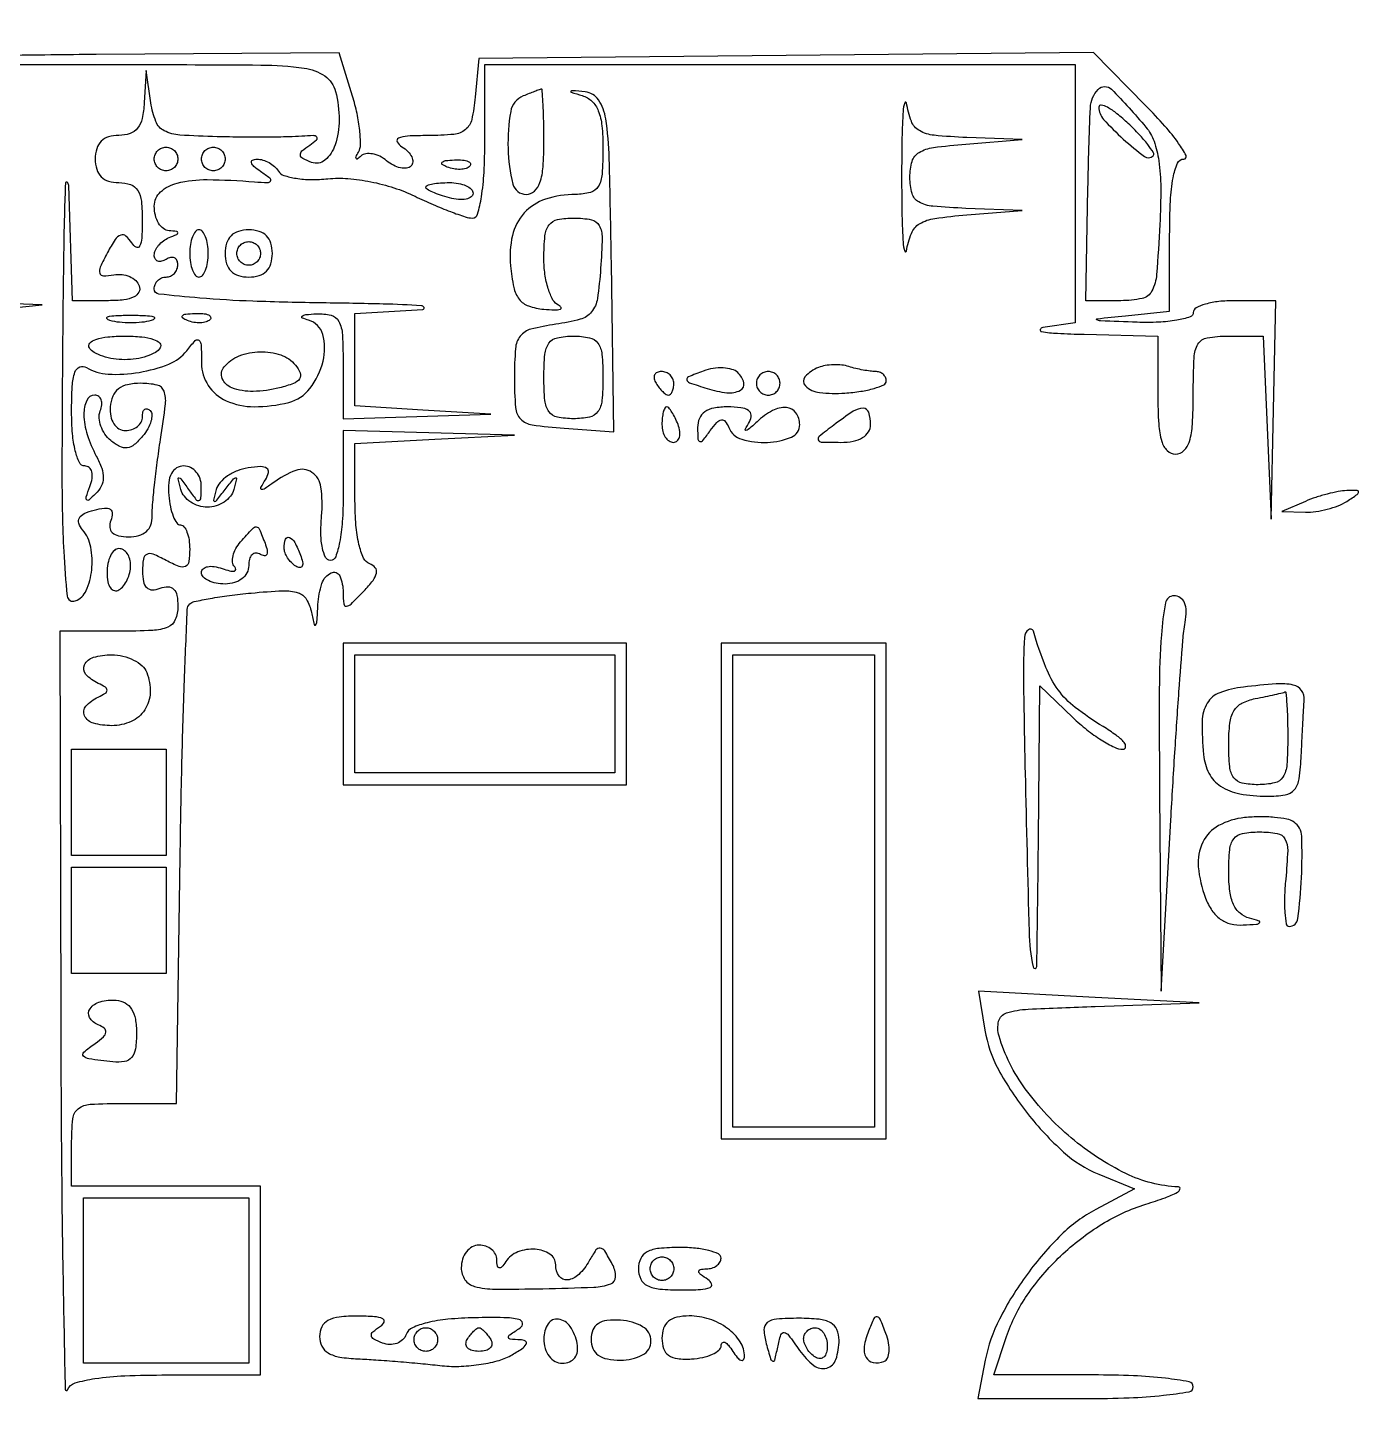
# Model space of a CAD drawing. Extents: x 23 to 255, y 40 to 184.
# Drawn here: x 184.11 to 193.71, y 101.29 to 111.18 of the extents above; entities that cross this region are included whole.
import ezdxf

# ---------------------------------------------------------------- set-up
doc = ezdxf.new("R2010")
doc.units = 0
doc.header["$MEASUREMENT"] = 0

msp = doc.modelspace()

# ---------------------------------------------------------------- linework, layer by layer
for points in [[(207.919475, 175.632891, 0.000007), (191.762556, 175.634099, 0.00002), (173.0434, 175.634494, 0.000013), (151.49745, 175.633531), (95.9364, 175.6296)], [(183.4128, 110.9106), (184.841829, 110.9106, -0.001817), (185.783683, 110.907178, -0.03065), (186.093922, 110.885878, -0.118771), (186.241894, 110.829121, -0.182536), (186.319272, 110.717699, -0.059603), (186.345194, 110.514432, -0.083848), (186.316214, 110.334316, -0.133257), (186.24347, 110.22609, -0.276883), (186.14687, 110.209127, -0.030495), (186.084237, 110.237654, -0.250064), (186.067292, 110.262832, -0.244535), (186.078595, 110.291348, -0.029341), (186.134057, 110.333959, 0.027303), (186.183292, 110.371468, 0.421114), (186.184599, 110.39066, 0.220234), (186.159835, 110.401368, 0.01359), (186.0777, 110.397044, -0.014903), (185.984977, 110.392406, -0.003486), (185.829384, 110.390351, -0.003591), (185.65027, 110.390522, -0.003519), (185.469969, 110.393258, -0.01129), (185.203479, 110.405202, -0.101731), (185.091514, 110.436206, -0.183695), (185.031764, 110.502363, -0.055274), (184.996195, 110.63565), (184.960952, 110.8683), (184.948276, 110.63565, -0.039332), (184.933422, 110.524674, -0.113443), (184.900739, 110.454816, -0.145656), (184.846551, 110.416294, -0.082366), (184.7664, 110.403, 0.072254), (184.692531, 110.392269, 0.124864), (184.6395, 110.3607, 0.124864), (184.607931, 110.307669, 0.072254), (184.5972, 110.2338, 0.072254), (184.607931, 110.159931, 0.124864), (184.6395, 110.1069, 0.124864), (184.692531, 110.075331, 0.072254), (184.7664, 110.0646, -0.083983), (184.850236, 110.050418, -0.173567), (184.901273, 110.009243, -0.11281), (184.927665, 109.930544, -0.025906), (184.934305, 109.78965, -0.013608), (184.930367, 109.666346, -0.097111), (184.915508, 109.608817, -0.434179), (184.891132, 109.601138, -0.123673), (184.858798, 109.631879, 0.069556), (184.81676, 109.681441, 0.283272), (184.779524, 109.688078, 0.155545), (184.73992, 109.655768, 0.021621), (184.685237, 109.563422, 0.014045), (184.632853, 109.458566, 0.180317), (184.629475, 109.415577, 0.339764), (184.655237, 109.396502, 0.040239), (184.730817, 109.403942, -0.071693), (184.788979, 109.406003, -0.07633), (184.844035, 109.391352, -0.084365), (184.887619, 109.362749, -0.121927), (184.912723, 109.32435, -0.203707), (184.909775, 109.279432, -0.165666), (184.87502, 109.245392, -0.084235), (184.802778, 109.224731, -0.02763), (184.691914, 109.2186), (184.434127, 109.2186), (184.40758, 110.04345, 0.220777), (184.395678, 110.067069, 0.613142), (184.383689, 110.061562, 0.006215), (184.371971, 109.6389, 0.001544), (184.363529, 108.946809, 0.002147), (184.35874, 107.952272, 0.012122), (184.371325, 107.421789, 0.015026), (184.396345, 107.101732, 0.492072), (184.453776, 107.066665, 0.199384), (184.532681, 107.141663, 0.078484), (184.572056, 107.289361, 0.073781), (184.564949, 107.452975, 0.126167), (184.506859, 107.575818, -0.087643), (184.479913, 107.623112, -0.220157), (184.483409, 107.661705, -0.157041), (184.518089, 107.693087, -0.042072), (184.589087, 107.718191, -0.033738), (184.66358, 107.732389, -0.170743), (184.704264, 107.723404, -0.272078), (184.719369, 107.694667, -0.07993), (184.708719, 107.643925, 0.11049), (184.701346, 107.593895, 0.191027), (184.719425, 107.55659, 0.137111), (184.764472, 107.533736, 0.049284), (184.836691, 107.5266, 0.067082), (184.90942, 107.536402, 0.11309), (184.963387, 107.565406, 0.1256), (184.995753, 107.612459, 0.09458), (185.006048, 107.67465, -0.027007), (185.008461, 107.756577, -0.005886), (185.021896, 107.897254, -0.006116), (185.041372, 108.059844, -0.005828), (185.065105, 108.22455, 0.008331), (185.100447, 108.478832, 0.11596), (185.0904, 108.570258, 0.259299), (185.041314, 108.613574, 0.053955), (184.922802, 108.6264, 0.051479), (184.828425, 108.616657, 0.11421), (184.763167, 108.586478, 0.1309), (184.723214, 108.533909, 0.078755), (184.705061, 108.4572, 0.066491), (184.708888, 108.390835, 0.095658), (184.73072, 108.336353, 0.115555), (184.76742, 108.300849, 0.135509), (184.813958, 108.288, 0.07968), (184.860423, 108.295452, 0.091152), (184.899868, 108.316993, 0.100762), (184.926239, 108.349057, 0.12247), (184.9356, 108.3867, -0.055671), (184.939409, 108.420808, -0.167549), (184.951567, 108.44044, -0.255643), (184.969306, 108.443737, -0.117684), (184.989956, 108.431044, -0.194549), (185.002832, 108.400683, -0.074987), (184.996654, 108.354472, -0.059509), (184.973723, 108.300454, -0.043123), (184.936431, 108.246701, -0.044758), (184.877096, 108.186983, -0.14209), (184.826127, 108.164413, -0.153225), (184.773414, 108.173435, -0.054838), (184.709025, 108.215911, -0.068676), (184.666584, 108.262305, -0.065159), (184.637387, 108.319264, -0.069797), (184.625285, 108.377716, -0.108221), (184.632995, 108.428454, 0.063514), (184.643588, 108.471826, 0.110379), (184.639642, 108.508505, 0.151508), (184.622141, 108.53262, 0.161968), (184.594545, 108.5418, 0.296325), (184.535971, 108.503745, 0.111063), (184.515873, 108.403176, 0.070475), (184.539815, 108.259111, 0.046532), (184.605037, 108.104156, -0.037251), (184.643462, 108.017398, -0.090513), (184.654706, 107.948564, -0.113042), (184.640101, 107.889831, -0.080314), (184.600025, 107.834767, -0.016105), (184.551871, 107.789982, -0.426702), (184.536078, 107.791402, -0.25469), (184.532422, 107.811992, -0.01018), (184.558939, 107.88615, 0.049899), (184.574843, 107.944976, 0.103129), (184.572891, 107.992344, 0.158566), (184.553926, 108.022509, 0.17553), (184.521651, 108.0342, -0.291212), (184.483858, 108.058251, -0.049814), (184.454285, 108.142454, -0.038924), (184.434379, 108.265495, -0.02065), (184.428, 108.419893, -0.012644), (184.432707, 108.605992, -0.067128), (184.451364, 108.705892, -0.212895), (184.485706, 108.743638, -0.246475), (184.533699, 108.74026, 0.127343), (184.690147, 108.691822, 0.053036), (184.912442, 108.704962, 0.053088), (185.125646, 108.764219, 0.13498), (185.25285, 108.860021, -0.020342), (185.313868, 108.932814, -0.402825), (185.340385, 108.934583, -0.211976), (185.356243, 108.902068, -0.008998), (185.3586, 108.771081, 0.147518), (185.406782, 108.611327, 0.141309), (185.535926, 108.501622, 0.106786), (185.736513, 108.45873, 0.061026), (185.983376, 108.4895, 0.169145), (186.136019, 108.58973, 0.104654), (186.229561, 108.785318, 0.12542), (186.227263, 108.977207, 0.267724), (186.126015, 109.078598, -0.03751), (186.081622, 109.094197, -0.56521), (186.079909, 109.107401, -0.143815), (186.107041, 109.118403, -0.012016), (186.18345, 109.124186, -0.074749), (186.28732, 109.114005, -0.215676), (186.34262, 109.070033, -0.1064), (186.368249, 108.974526, -0.012543), (186.3738, 108.7533), (186.3738, 108.3726), (186.90255, 108.388597), (187.4313, 108.404593), (186.94485, 108.435118), (186.4584, 108.465644), (186.4584, 108.7956), (186.4584, 109.125556), (186.94485, 109.156082, 0.518474), (186.952905, 109.169176, 0.282432), (186.934275, 109.182339, 0.010126), (186.660938, 109.194471, 0.002709), (186.22575, 109.202603, -0.005451), (185.726918, 109.214663, -0.012045), (185.346737, 109.237182, -0.006765), (185.05385, 109.265617, -0.382261), (185.0202, 109.3032, -0.099038), (185.026659, 109.335487, -0.097945), (185.045051, 109.362949, -0.097945), (185.072513, 109.381341, -0.099038), (185.1048, 109.3878, 0.105053), (185.13708, 109.394658, 0.099167), (185.164549, 109.414118, 0.09642), (185.18296, 109.443193, 0.093332), (185.1894, 109.477393, 0.108972), (185.182777, 109.507421, 0.182303), (185.164549, 109.525309, 0.161196), (185.137126, 109.527941, 0.082592), (185.1048, 109.5147, -0.074422), (185.072441, 109.500827, -0.151112), (185.045051, 109.50202, -0.187673), (185.026939, 109.517731, -0.121914), (185.0202, 109.544957, -0.111184), (185.028021, 109.579694, -0.064692), (185.051264, 109.615788, -0.05974), (185.085514, 109.647703, -0.061896), (185.12595, 109.670171, 0.009076), (185.18177, 109.693882, 0.295955), (185.1894, 109.705644, 0.382689), (185.181227, 109.714758, 0.011437), (185.12595, 109.719521, -0.152397), (185.085587, 109.73497, -0.090607), (185.051264, 109.773941, -0.075361), (185.028077, 109.830203, -0.060192), (185.0202, 109.8954, -0.211045), (185.065437, 109.9978, -0.12563), (185.185166, 110.061489, -0.062575), (185.399399, 110.086004, -0.017184), (185.7393, 110.070556, 0.009597), (185.832674, 110.064892, 0.279543), (185.852767, 110.075967, 0.376149), (185.848892, 110.095312, 0.013018), (185.7816, 110.144119, -0.027094), (185.734014, 110.180719, -0.14434), (185.716388, 110.207961, -0.37118), (185.724227, 110.225364, -0.106361), (185.755457, 110.232505, -0.075472), (185.797954, 110.226611, -0.054002), (185.842293, 110.208055, -0.053923), (185.881706, 110.180391, -0.074507), (185.90958, 110.147452, 0.178015), (185.949608, 110.116072, 0.039397), (186.035783, 110.09555, 0.036265), (186.144993, 110.086515, 0.028075), (186.26427, 110.092017, -0.045236), (186.407901, 110.093715, -0.029819), (186.571625, 110.070941, -0.029027), (186.737655, 110.027507, -0.034055), (186.88861, 109.966865, 0.009862), (187.018787, 109.907108, 0.012074), (187.142792, 109.856644, 0.010606), (187.248285, 109.819194, 0.080149), (187.300313, 109.8108, 0.33647), (187.337126, 109.838735, 0.02816), (187.364439, 109.96309, 0.026745), (187.383096, 110.137741, 0.013237), (187.389, 110.3607), (187.389, 110.9106), (189.504, 110.9106), (191.619, 110.9106), (191.619, 109.985619), (191.619, 109.060639), (191.38635, 109.025395, 0.275918), (191.368932, 109.011055, 0.468927), (191.377361, 108.996781, 0.027406), (191.49231, 108.984592, 0.006719), (191.68245, 108.977476), (192.2112, 108.9648), (192.2112, 108.5418, 0.014068), (192.217058, 108.333643, 0.058865), (192.238695, 108.21045, 0.122766), (192.278287, 108.143762, 0.200296), (192.3381, 108.1188, 0.200296), (192.397913, 108.143762, 0.122766), (192.437505, 108.21045, 0.058865), (192.459142, 108.333643, 0.014068), (192.465, 108.5418, -0.009756), (192.470264, 108.811546, -0.124433), (192.498662, 108.907899, -0.222517), (192.564236, 108.952634, -0.040218), (192.715241, 108.9648), (192.965483, 108.9648), (192.994316, 108.30915), (193.023149, 107.6535), (193.040175, 108.43605), (193.0572, 109.2186), (192.7611, 109.2186, 0.027026), (192.647642, 109.212463, 0.042582), (192.551979, 109.193749, 0.052312), (192.484635, 109.16663, 0.277684), (192.465, 109.134, -0.325287), (192.441657, 109.101915, -0.034877), (192.346957, 109.078429, -0.032386), (192.217188, 109.064276, -0.019816), (192.06315, 109.063622, -0.00068), (191.800565, 109.073272, -0.11872), (191.773792, 109.08081, -0.729522), (191.775502, 109.08922, -0.001385), (191.97855, 109.111028), (192.2958, 109.144214), (192.2958, 109.689007, -0.011678), (192.301511, 109.933496, -0.034703), (192.320918, 110.099922, -0.053813), (192.352135, 110.203403, -0.301216), (192.398014, 110.2338, 0.560216), (192.413186, 110.258573, 0.037061), (192.360056, 110.346032, 0.02619), (192.262037, 110.469156, 0.012825), (192.125258, 110.615868), (191.750287, 110.997935), (189.548493, 110.975418), (187.3467, 110.9529), (187.32019, 110.67795, -0.0297), (187.294977, 110.517119, -0.169417), (187.250401, 110.444501, -0.149586), (187.167126, 110.410499, -0.021635), (186.98179, 110.401705, 0.011212), (186.835524, 110.397816, 0.088832), (186.769789, 110.382688, 0.446291), (186.760999, 110.356846, 0.124441), (186.79435, 110.321704, -0.054226), (186.837647, 110.287242, -0.086745), (186.864925, 110.248801, -0.120964), (186.872361, 110.212731, -0.189199), (186.859844, 110.184044, -0.166415), (186.828616, 110.168744, -0.08382), (186.784256, 110.170584, -0.068284), (186.733893, 110.188687, -0.052874), (186.68531, 110.22101, 0.05874), (186.635958, 110.25302, 0.070179), (186.583347, 110.270332, 0.082657), (186.535662, 110.270945, 0.147039), (186.500502, 110.254216, -0.029633), (186.476401, 110.234852, -0.44037), (186.466951, 110.236886, -0.247366), (186.46636, 110.250291, -0.019109), (186.483502, 110.283291, 0.130445), (186.497909, 110.337911, 0.026229), (186.492436, 110.439198, 0.02607), (186.473167, 110.559704, 0.021778), (186.440571, 110.685141), (186.345411, 110.9952), (184.604156, 110.982524, 0.001989), (183.951698, 110.975179, 0.00413)]]:
    msp.add_lwpolyline(points, format="xyb")
for points in [[(192.125444, 110.462656, -0.090499), (192.183621, 110.361073, -0.049474), (192.217955, 110.221221, -0.03494), (192.231735, 110.030203, -0.013517), (192.225131, 109.764706, -0.006463), (192.201896, 109.406784, -0.099025), (192.168416, 109.288196, -0.226269), (192.098257, 109.234507, -0.052083), (191.945963, 109.2186), (191.695163, 109.2186), (191.71017, 110.023705, -0.005905), (191.727769, 110.601526, -0.180789), (191.783023, 110.732225, -0.424781), (191.879001, 110.733159, -0.01914)], [(187.66395, 110.685371, 0.259114), (187.574132, 110.574345, 0.050817), (187.555089, 110.308734, 0.053175), (187.589939, 110.054491, 0.344851), (187.6851, 109.98, 0.188641), (187.744066, 110.003068, 0.12648), (187.7838, 110.0646, 0.063857), (187.805868, 110.176796, 0.016668), (187.812, 110.3607, 0.005212), (187.810483, 110.506222, 0.00891), (187.805787, 110.627607, 0.00332), (187.799383, 110.728913, 0.485186), (187.79085, 110.734721, 0.01488), (187.777505, 110.730066, 0.001374), (187.744849, 110.717469, 0.001771), (187.705993, 110.7022, 0.001388)], [(188.08695, 110.688039, -0.120535), (188.155666, 110.648091, -0.107672), (188.201645, 110.579385, -0.070027), (188.227344, 110.472252, -0.023904), (188.235, 110.312197, -0.017123), (188.228586, 110.124955, -0.116286), (188.201414, 110.03712, -0.196394), (188.144765, 109.99393, -0.065983), (188.03967, 109.98, 0.078581), (187.824503, 109.945974, 0.129981), (187.670824, 109.846994, 0.130356), (187.586435, 109.685229, 0.079271), (187.572691, 109.468666, 0.027563), (187.596069, 109.313927, 0.113062), (187.635391, 109.228238, 0.147998), (187.701782, 109.180686, 0.059673), (187.812, 109.15737, 0.015025), (187.887639, 109.152886, 0.07257), (187.930308, 109.157845, 0.498084), (187.935259, 109.17003, 0.154534), (187.91775, 109.18557, -0.16577), (187.87703, 109.223338, -0.047455), (187.843064, 109.303764, -0.042169), (187.819782, 109.407647, -0.03406), (187.812, 109.52175, -0.022545), (187.819324, 109.684098, -0.138985), (187.848982, 109.761395, -0.186792), (187.90998, 109.799545, -0.04743), (188.028364, 109.8108, -0.048534), (188.152377, 109.798734, -0.226224), (188.208492, 109.757046, -0.12807), (188.229091, 109.669916, -0.012405), (188.218714, 109.45125, -0.018196), (188.194932, 109.233156, -0.133459), (188.15345, 109.137805, -0.160165), (188.072841, 109.085284, -0.029492), (187.8966, 109.0494, 0.026269), (187.718747, 109.014379, 0.167235), (187.6428, 108.9648, 0.147328), (187.60836, 108.875606, 0.018987), (187.6005, 108.6687, 0.018249), (187.608408, 108.452103, 0.177305), (187.645562, 108.36978, 0.166697), (187.728165, 108.328284, 0.015691), (187.957215, 108.304424), (188.313929, 108.278548), (188.295615, 109.487738, 0.002547), (188.28042, 110.238372, 0.031603), (188.255209, 110.522435, 0.109529), (188.202997, 110.657094, 0.223715), (188.1081, 110.714306, 0.002068), (188.015576, 110.723423, 0.251875), (188.005019, 110.718967, 0.53044), (188.007138, 110.712055, 0.002803)], [(190.375352, 110.1069, 0.004192), (190.377684, 109.828725, 0.012111), (190.385579, 109.636203, 0.059138), (190.397343, 109.572762, 0.795809), (190.410168, 109.573727, -0.058332), (190.444971, 109.700506, -0.162544), (190.504131, 109.769793, -0.100748), (190.612281, 109.80817, -0.015249), (190.841643, 109.833428), (191.2383, 109.864902), (190.83645, 109.880151, -0.012276), (190.599557, 109.894971, -0.104858), (190.498395, 109.925819, -0.201903), (190.450198, 109.986979, -0.067342), (190.4346, 110.102265, -0.070347), (190.450799, 110.216833, -0.190803), (190.500075, 110.280587, -0.101524), (190.603079, 110.316256, -0.013082), (190.83645, 110.340816), (191.2383, 110.372502), (190.842069, 110.387751, -0.014287), (190.607894, 110.403473, -0.106874), (190.502436, 110.437085, -0.173334), (190.445024, 110.504416, -0.053162), (190.410595, 110.63565, 0.787455), (190.397637, 110.636772, 0.064216), (190.385704, 110.576298, 0.012403), (190.377707, 110.384859, 0.004237)], [(191.7882, 110.605749, 0.186059), (191.822015, 110.518023, 0.025342), (191.963761, 110.376587, 0.022533), (192.116003, 110.251302, 0.373241), (192.176609, 110.255609, 0.349017), (192.179271, 110.278907, 0.023493), (192.138537, 110.337842, 0.025656), (192.077877, 110.409415, 0.015565), (191.999366, 110.487913, 0.019113), (191.918236, 110.558494, 0.042217), (191.85023, 110.604359, 0.08492), (191.805357, 110.62021, 0.464963)], [(185.1894, 110.2338, -0.099038), (185.182941, 110.201513, -0.097945), (185.164549, 110.174051, -0.097945), (185.137087, 110.155659, -0.099038), (185.1048, 110.1492, -0.099038), (185.072513, 110.155659, -0.097945), (185.045051, 110.174051, -0.097945), (185.026659, 110.201513, -0.099038), (185.0202, 110.2338, -0.099038), (185.026659, 110.266087, -0.097945), (185.045051, 110.293549, -0.097945), (185.072513, 110.311941, -0.099038), (185.1048, 110.3184, -0.099038), (185.137087, 110.311941, -0.097945), (185.164549, 110.293549, -0.097945), (185.182941, 110.266087, -0.099038)], [(185.5278, 110.2338, -0.099038), (185.521341, 110.201513, -0.097945), (185.502949, 110.174051, -0.097945), (185.475487, 110.155659, -0.099038), (185.4432, 110.1492, -0.099038), (185.410913, 110.155659, -0.097945), (185.383451, 110.174051, -0.097945), (185.365059, 110.201513, -0.099038), (185.3586, 110.2338, -0.099038), (185.365059, 110.266087, -0.097945), (185.383451, 110.293549, -0.097945), (185.410913, 110.311941, -0.099038), (185.4432, 110.3184, -0.099038), (185.475487, 110.311941, -0.097945), (185.502949, 110.293549, -0.097945), (185.521341, 110.266087, -0.099038)], [(187.281488, 110.182688, -0.126455), (187.253829, 110.166339, -0.060344), (187.212772, 110.159642, -0.05415), (187.165603, 110.162808, -0.051402), (187.119338, 110.176009, -0.054073), (187.084087, 110.194752, -0.470617), (187.082628, 110.21017, -0.168741), (187.107311, 110.222126, -0.018894), (187.17045, 110.227121, -0.028489), (187.229347, 110.226191, -0.077125), (187.269954, 110.216824, -0.208169), (187.285397, 110.201203, -0.296942)], [(187.3044, 109.98792, -0.24384), (187.291072, 109.962217, -0.106581), (187.254698, 109.946763, -0.070464), (187.200031, 109.944099, -0.040966), (187.1352, 109.955487, -0.016817), (187.070364, 109.974794, -0.025621), (187.015703, 109.996264, -0.023188), (186.974702, 110.017187, -0.269386), (186.966, 110.032167, -0.326917), (186.975268, 110.044827, -0.029396), (187.015703, 110.055073, -0.029316), (187.070342, 110.062259, -0.018041), (187.1352, 110.0646, -0.043375), (187.199973, 110.05897, -0.063112), (187.254698, 110.042075, -0.082769), (187.291747, 110.017233, -0.206609)], [(185.274, 109.557, 0.037431), (185.278858, 109.492203, 0.056229), (185.293526, 109.437502, 0.073811), (185.31501, 109.400127, 0.229337), (185.340471, 109.3878, 0.229337), (185.365933, 109.400127, 0.073811), (185.387417, 109.437502, 0.056229), (185.402085, 109.492203, 0.037431), (185.406943, 109.557, 0.037431), (185.402085, 109.621797, 0.056229), (185.387417, 109.676497, 0.073811), (185.365933, 109.713873, 0.229337), (185.340471, 109.7262, 0.229337), (185.31501, 109.713873, 0.073811), (185.293526, 109.676497, 0.056229), (185.278858, 109.621797, 0.037431)], [(185.5278, 109.557, 0.072254), (185.538531, 109.483131, 0.124864), (185.5701, 109.4301, 0.124864), (185.623131, 109.398531, 0.072254), (185.697, 109.3878, 0.072254), (185.770869, 109.398531, 0.124864), (185.8239, 109.4301, 0.124864), (185.855469, 109.483131, 0.072254), (185.8662, 109.557, 0.072254), (185.855469, 109.630869, 0.124864), (185.8239, 109.6839, 0.124864), (185.770869, 109.715469, 0.072254), (185.697, 109.7262, 0.072254), (185.623131, 109.715469, 0.124864), (185.5701, 109.6839, 0.124864), (185.538531, 109.630869, 0.072254)], [(185.7816, 109.557, -0.099038), (185.775141, 109.524713, -0.097945), (185.756749, 109.497251, -0.097945), (185.729287, 109.478859, -0.099038), (185.697, 109.4724, -0.099038), (185.664713, 109.478859, -0.097945), (185.637251, 109.497251, -0.097945), (185.618859, 109.524713, -0.099038), (185.6124, 109.557, -0.099038), (185.618859, 109.589287, -0.097945), (185.637251, 109.616749, -0.097945), (185.664713, 109.635141, -0.099038), (185.697, 109.6416, -0.099038), (185.729287, 109.635141, -0.097945), (185.756749, 109.616749, -0.097945), (185.775141, 109.589287, -0.099038)], [(184.99905, 109.075683, -0.039571), (184.931601, 109.063652, -0.024357), (184.851, 109.059724, -0.024357), (184.770399, 109.063652, -0.039571), (184.70295, 109.075683, -0.161593), (184.681027, 109.089922, -0.542911), (184.685369, 109.103008, -0.052887), (184.745082, 109.112028, -0.011065), (184.851, 109.114373, -0.011065), (184.956918, 109.112028, -0.052887), (185.016631, 109.103008, -0.542911), (185.020973, 109.089922, -0.161593)], [(185.420288, 109.082888, -0.126455), (185.392629, 109.066539, -0.060344), (185.351572, 109.059842, -0.05415), (185.304403, 109.063008, -0.051402), (185.258138, 109.076209, -0.054073), (185.222887, 109.094952, -0.470617), (185.221428, 109.11037, -0.168741), (185.246111, 109.122326, -0.018894), (185.30925, 109.127321, -0.028489), (185.368147, 109.126391, -0.077125), (185.408754, 109.117024, -0.208169), (185.424197, 109.101403, -0.296942)], [(185.0625, 108.8802, -0.128561), (185.028388, 108.847681, -0.04604), (184.966378, 108.820451, -0.041947), (184.889669, 108.801849, -0.038534), (184.8087, 108.7956, -0.038534), (184.727731, 108.801849, -0.041947), (184.651022, 108.820451, -0.04604), (184.589012, 108.847681, -0.128561), (184.5549, 108.8802, -0.340586), (184.55838, 108.913884, -0.123006), (184.601666, 108.941417, -0.057972), (184.687422, 108.959331, -0.022534), (184.8087, 108.9648, -0.022534), (184.929978, 108.959331, -0.057972), (185.015734, 108.941417, -0.123006), (185.05902, 108.913884, -0.340586)], [(188.235, 108.6687, -0.021436), (188.227867, 108.502412, -0.13443), (188.198743, 108.42336, -0.189121), (188.138744, 108.384331, -0.050766), (188.0235, 108.3726, -0.050766), (187.908256, 108.384331, -0.189121), (187.848257, 108.42336, -0.13443), (187.819133, 108.502412, -0.021436), (187.812, 108.6687, -0.021436), (187.819133, 108.834988, -0.13443), (187.848257, 108.91404, -0.189121), (187.908256, 108.953069, -0.050766), (188.0235, 108.9648, -0.050766), (188.138744, 108.953069, -0.189121), (188.198743, 108.91404, -0.13443), (188.227867, 108.834988, -0.021436)], [(186.032031, 108.757359, -0.076802), (186.066139, 108.700385, -0.254639), (186.061396, 108.658429, -0.152895), (186.017805, 108.624869, -0.026699), (185.917496, 108.593917, -0.054942), (185.729184, 108.568123, -0.097756), (185.575469, 108.594277, -0.209316), (185.507609, 108.660888, -0.275343), (185.520753, 108.744808, -0.127251), (185.628895, 108.82282, -0.08703), (185.778111, 108.852783, -0.088397), (185.926415, 108.830097, -0.138358)], [(188.6157, 108.6264, 0.029505), (188.638457, 108.594017, 0.035638), (188.663586, 108.566651, 0.038439), (188.687465, 108.547345, 0.151918), (188.705293, 108.5418, 0.210953), (188.719559, 108.548099, 0.081139), (188.731641, 108.566651, 0.061769), (188.739864, 108.594011, 0.042167), (188.7426, 108.6264, 0.105053), (188.735742, 108.65868, 0.099167), (188.716282, 108.686149, 0.09642), (188.687207, 108.70456, 0.093332), (188.653007, 108.711, 0.108972), (188.622979, 108.704377, 0.182303), (188.605091, 108.686149, 0.161196), (188.602459, 108.658726, 0.082592)], [(188.9541, 108.713912, 0.009209), (188.847414, 108.67227, 0.364166), (188.836515, 108.651426, 0.261159), (188.85476, 108.630941, 0.006115), (188.981625, 108.588893, 0.049275), (189.123389, 108.558775, 0.147932), (189.219668, 108.57658, 0.344096), (189.244378, 108.630261, 0.148376), (189.20226, 108.702805, 0.121229), (189.159782, 108.726503, 0.055778), (189.096792, 108.736421, 0.050582), (189.024678, 108.732353, 0.049113)], [(189.3348, 108.6264, 0.099038), (189.341259, 108.594113, 0.097945), (189.359651, 108.566651, 0.097945), (189.387113, 108.548259, 0.099038), (189.4194, 108.5418, 0.099038), (189.451687, 108.548259, 0.097945), (189.479149, 108.566651, 0.097945), (189.497541, 108.594113, 0.099038), (189.504, 108.6264, 0.099038), (189.497541, 108.658687, 0.097945), (189.479149, 108.686149, 0.097945), (189.451687, 108.704541, 0.099038), (189.4194, 108.711, 0.099038), (189.387113, 108.704541, 0.097945), (189.359651, 108.686149, 0.097945), (189.341259, 108.658687, 0.099038)], [(189.77895, 108.739547, 0.110569), (189.683881, 108.674006, 0.408651), (189.685786, 108.608113, 0.165456), (189.78779, 108.560333, 0.044371), (189.9693, 108.556441, 0.021309), (190.082773, 108.568957, 0.033535), (190.178421, 108.590297, 0.036184), (190.247887, 108.616356, 0.292858), (190.2654, 108.643691, 0.114658), (190.259434, 108.669366, 0.100379), (190.242581, 108.691228, 0.093632), (190.217383, 108.7059, 0.085343), (190.187719, 108.711, -0.032625), (190.15006, 108.71346, -0.013606), (190.099761, 108.721457, -0.013394), (190.046197, 108.732966, -0.016895), (189.997369, 108.746597, 0.051029), (189.946504, 108.757123, 0.0336), (189.886733, 108.75921, 0.033728), (189.827652, 108.753301, 0.054105)], [(188.658, 108.3303, 0.062722), (188.664111, 108.281779, 0.08088), (188.682071, 108.240677, 0.098158), (188.708693, 108.213171, 0.152681), (188.739945, 108.2034, 0.184534), (188.767066, 108.213762, 0.147206), (188.783514, 108.240677, 0.100118), (188.785842, 108.281709, 0.055937), (188.773194, 108.3303, 0.02136), (188.752118, 108.378908, 0.030395), (188.729035, 108.419923, 0.030693), (188.707011, 108.44983, 0.222225), (188.691249, 108.4572, 0.289661), (188.678395, 108.449071, 0.046727), (188.667767, 108.419923, 0.039339), (188.660409, 108.37893, 0.024748)], [(188.913095, 108.30915, 0.013356), (188.916042, 108.226087, 0.33149), (188.929994, 108.209602, 0.292297), (188.951632, 108.217268, 0.011504), (189.004136, 108.288, -0.02856), (189.050384, 108.346058, -0.172412), (189.083681, 108.364229, -0.274217), (189.111438, 108.353234, -0.068328), (189.136791, 108.30915, 0.23017), (189.230196, 108.225075, 0.080676), (189.414383, 108.202976, 0.088036), (189.585109, 108.240655, 0.303311), (189.645, 108.3303, 0.156495), (189.617877, 108.414835, 0.223823), (189.550199, 108.452644, 0.142281), (189.450135, 108.43094, 0.063064), (189.339309, 108.35145, -0.004358), (189.276707, 108.294351, -0.184745), (189.260105, 108.288, -0.561535), (189.255189, 108.296063, -0.009535), (189.285082, 108.35145, 0.137472), (189.296458, 108.397791, 0.240723), (189.277797, 108.431552, 0.119635), (189.223746, 108.451604, 0.029286), (189.128293, 108.4572, 0.043119), (189.030185, 108.448724, 0.107976), (188.964003, 108.421713, 0.143218), (188.926172, 108.375282, 0.102339)], [(189.88968, 108.327609, 0.007132), (189.784329, 108.245537, 0.32942), (189.777738, 108.220588, 0.300341), (189.799831, 108.205177, 0.006383), (189.93903, 108.2034, 0.0463), (190.028446, 108.211698, 0.087992), (190.095855, 108.237117, 0.119039), (190.137455, 108.277706, 0.14111), (190.1526, 108.3303, 0.074086), (190.139467, 108.418445, 0.33284), (190.099966, 108.44739, 0.143825), (190.028545, 108.425615, 0.016488)], [(186.3738, 107.8227, -0.016193), (186.367704, 107.634524, -0.032146), (186.34851, 107.486597, -0.03796), (186.320123, 107.383703, -0.316397), (186.282718, 107.3574, -0.282768), (186.247883, 107.378813, -0.067653), (186.224658, 107.445871, -0.047144), (186.214107, 107.546884, -0.023957), (186.218969, 107.67465, 0.053583), (186.214581, 107.882357, 0.213898), (186.149656, 107.988342, 0.245547), (186.035226, 108.001926, 0.06788), (185.87111, 107.91249, -0.008305), (185.808016, 107.867646, -0.256595), (185.789522, 107.86581, -0.439789), (185.784913, 107.878893, -0.012964), (185.81705, 107.935564, 0.076089), (185.838238, 107.987124, 0.313316), (185.826706, 108.016924, 0.162125), (185.783332, 108.029061, 0.024187), (185.691866, 108.020164, 0.056943), (185.615469, 107.999915, 0.056576), (185.545429, 107.962926, 0.061913), (185.491813, 107.915655, 0.115805), (185.464536, 107.865, 0.00687), (185.44524, 107.789318, 0.48512), (185.452268, 107.7804, 0.229091), (185.467576, 107.787802, 0.003736), (185.5278, 107.865, -0.003688), (185.588045, 107.94224, -0.229142), (185.603261, 107.9496, -0.486212), (185.610219, 107.940739, -0.006764), (185.590641, 107.865, -0.104285), (185.565746, 107.81651, -0.074938), (185.520615, 107.775377, -0.071154), (185.462774, 107.747621, -0.076485), (185.4009, 107.7381, -0.076485), (185.339026, 107.747621, -0.071154), (185.281185, 107.775377, -0.074938), (185.236054, 107.81651, -0.104285), (185.211159, 107.865, -0.005221), (185.191082, 107.941695, -0.48812), (185.19725, 107.9496, -0.240158), (185.210467, 107.942863, -0.003117), (185.266264, 107.865, 0.011504), (185.318768, 107.794268, 0.292297), (185.340406, 107.786602, 0.33149), (185.354358, 107.803087, 0.013356), (185.357305, 107.88615, 0.083859), (185.348263, 107.942689, 0.093754), (185.321221, 107.99071, 0.101498), (185.280588, 108.022814, 0.117122), (185.232648, 108.0342, 0.135045), (185.179968, 108.019707, 0.140938), (185.143137, 107.980474, 0.097688), (185.124278, 107.914655, 0.041739), (185.1242, 107.8227, 0.029356), (185.135722, 107.741682, 0.044197), (185.155993, 107.673328, 0.053761), (185.181186, 107.625411, 0.249843), (185.207852, 107.6112, -0.232868), (185.233199, 107.598718, -0.072334), (185.254569, 107.560623, -0.055191), (185.269169, 107.504963, -0.036581), (185.274, 107.439023, -0.034136), (185.267815, 107.348543, -0.251306), (185.243189, 107.314689, -0.213289), (185.198024, 107.31337, -0.025083), (185.1048, 107.3574, 0.024873), (185.011795, 107.401374, 0.210163), (184.966562, 107.400362, 0.253401), (184.941877, 107.367052, 0.03537), (184.9356, 107.278432, 0.049295), (184.942858, 107.204993, 0.154434), (184.966507, 107.162058, 0.197493), (185.006203, 107.14662, 0.087057), (185.0625, 107.157606, -0.089917), (185.119333, 107.168363, -0.20361), (185.158971, 107.151883, -0.150258), (185.182374, 107.106572, -0.044649), (185.1894, 107.028051, -0.097509), (185.17069, 106.933022, -0.198334), (185.11806, 106.879863, -0.088719), (185.008898, 106.855241, -0.011217), (184.7664, 106.8498), (184.3434, 106.8498), (184.350079, 104.07915, 0.001454), (184.355691, 103.023878, 0.002573), (184.367331, 102.153443, 0.000708), (184.382003, 101.417441, 0.815597), (184.399429, 101.41425, -0.228498), (184.452515, 101.462527, -0.03535), (184.595309, 101.494163, -0.02707), (184.808092, 101.51406, -0.009777), (185.11185, 101.52), (185.7816, 101.52), (185.7816, 102.1968), (185.7816, 102.8736), (185.1048, 102.8736), (184.428, 102.8736), (184.428, 103.1697, -0.023827), (184.436898, 103.356321, -0.204889), (184.476004, 103.427992, -0.155652), (184.560905, 103.459785, -0.012371), (184.803951, 103.4658), (185.179903, 103.4658), (185.205801, 105.235535, -0.002206), (185.218778, 105.916862, -0.003554), (185.236518, 106.497103, -0.000706), (185.256441, 107.006599, -0.196286), (185.274, 107.045075, -0.137586), (185.307195, 107.062422, -0.007983), (185.420695, 107.084502, -0.011638), (185.558561, 107.105748, -0.008266), (185.713988, 107.123401, -0.012223), (185.94248, 107.139907, -0.089714), (186.050646, 107.125626, -0.181978), (186.110672, 107.078046, -0.086682), (186.146617, 106.984711, 0.00842), (186.165447, 106.897015, 0.618521), (186.176595, 106.894351, 0.159619), (186.186125, 106.918144, 0.003728), (186.193079, 107.04015, -0.066439), (186.220966, 107.191542, -0.203882), (186.288064, 107.268494, -0.426253), (186.349214, 107.245867, -0.102992), (186.3738, 107.127771, 0.024489), (186.377825, 107.045635, 0.405591), (186.39687, 107.029522, 0.179479), (186.42992, 107.044423, 0.007531), (186.52185, 107.137915, 0.024392), (186.58801, 107.2144, 0.113), (186.612708, 107.266955, 0.231855), (186.603448, 107.304569, 0.130411), (186.56415, 107.332293, -0.202307), (186.520076, 107.373705, -0.046818), (186.48699, 107.472309, -0.037498), (186.465343, 107.610651, -0.020066), (186.4584, 107.783585), (186.4584, 108.195669), (187.02945, 108.225265), (187.6005, 108.25486), (186.98715, 108.27143), (186.3738, 108.288)], [(193.2687, 107.7804), (193.0995, 107.707692), (193.2687, 107.703042, 0.04208), (193.342761, 107.70724, 0.028709), (193.425474, 107.723847, 0.029001), (193.503961, 107.749294, 0.050598), (193.5648, 107.7804, 0.006504), (193.640199, 107.830529, 0.247646), (193.6494, 107.847966, 0.411928), (193.638628, 107.858822, 0.011111), (193.5648, 107.857758, 0.038039), (193.50424, 107.850906, 0.016709), (193.425474, 107.833116, 0.016424), (193.342774, 107.808582, 0.021159)], [(185.81388, 107.479906, -0.036408), (185.82871, 107.430857, -0.155351), (185.826073, 107.400755, -0.32948), (185.809174, 107.390657, -0.1144), (185.780631, 107.400299, 0.1414), (185.748887, 107.409174, 0.191334), (185.721567, 107.398059, 0.137318), (185.703119, 107.366816, 0.065202), (185.697, 107.320093, -0.12119), (185.6843, 107.268466, -0.106973), (185.648718, 107.225837, -0.093907), (185.594213, 107.197816, -0.072022), (185.5278, 107.1882, -0.046464), (185.463039, 107.194231, -0.06642), (185.408303, 107.212271, -0.086521), (185.371368, 107.238842, -0.196096), (185.3586, 107.270145, -0.214926), (185.370666, 107.296918, -0.133716), (185.40209, 107.312413, -0.086433), (185.44993, 107.313362, -0.048013), (185.50665, 107.298966, 0.023439), (185.560204, 107.282538, 0.095329), (185.594066, 107.28048, 0.379544), (185.603746, 107.291609, 0.182914), (185.596335, 107.310635, -0.16018), (185.581605, 107.344017, -0.082536), (185.584686, 107.39008, -0.068196), (185.604464, 107.441428, -0.054207), (185.638635, 107.490097, -0.005756), (185.725397, 107.586662, -0.225037), (185.751418, 107.597195, -0.285121), (185.772473, 107.582367, -0.008825)], [(186.06768, 107.395306, -0.036408), (186.08251, 107.346257, -0.155351), (186.079873, 107.316155, -0.32948), (186.062974, 107.306057, -0.1144), (186.034431, 107.315699, -0.061454), (186.002441, 107.341374, -0.051183), (185.975367, 107.375587, -0.053277), (185.956934, 107.412724, -0.088797), (185.9508, 107.446993, -0.079093), (185.960755, 107.509532, -0.444011), (185.988149, 107.521745, -0.168622), (186.026494, 107.485989, -0.029964)], [(184.6818, 107.267807, 0.047867), (184.687852, 107.204731, 0.104212), (184.706651, 107.160142, 0.181468), (184.734411, 107.140942, 0.202618), (184.7664, 107.1459, 0.08825), (184.798788, 107.174862, 0.053305), (184.826149, 107.218637, 0.051278), (184.844725, 107.269583, 0.061875), (184.851, 107.320093, 0.067639), (184.844667, 107.366691, 0.08433), (184.826149, 107.40619, 0.09965), (184.798661, 107.432604, 0.142666), (184.7664, 107.442, 0.195654), (184.734084, 107.428851, 0.086673), (184.706651, 107.390831, 0.066561), (184.688027, 107.334478, 0.0466)], [(192.223639, 105.68655), (192.236078, 104.2695), (192.304337, 105.4962, -0.001794), (192.332996, 105.979933, -0.002401), (192.362671, 106.418472, -0.001666), (192.390544, 106.785965, -0.025034), (192.407067, 106.91325, 0.044113), (192.414447, 106.994146, 0.101291), (192.402406, 107.053824, 0.149244), (192.372079, 107.090029, 0.145314), (192.326368, 107.1036, 0.36183), (192.265559, 107.052966, 0.027439), (192.236333, 106.824501, 0.017319), (192.221523, 106.432201, 0.00297)], [(191.260123, 105.8346, 0.001115), (191.288405, 104.6962, 0.04319), (191.317109, 104.444153, 0.897193), (191.343556, 104.446578, 0.001964), (191.355386, 105.363978), (191.3652, 106.458456), (191.602479, 106.231128, 0.023564), (191.702294, 106.144136, 0.026649), (191.805975, 106.07067, 0.027287), (191.899655, 106.01844, 0.114658), (191.962029, 106.004116, 0.384205), (191.980369, 106.020736, 0.209129), (191.970328, 106.051935, 0.055951), (191.912769, 106.103999, 0.018994), (191.818581, 106.166459, -0.027842), (191.619337, 106.303719, -0.070262), (191.496832, 106.429654, -0.064559), (191.408199, 106.590988, -0.020738), (191.318985, 106.8498, 0.532343), (191.283934, 106.860717, 0.212216), (191.25549, 106.805564, 0.017723), (191.248434, 106.491646, 0.00241)], [(184.966194, 106.5537, -0.099195), (184.990763, 106.409415, -0.139413), (184.951622, 106.285573, -0.142601), (184.854115, 106.202718, -0.105654), (184.715049, 106.173, -0.065961), (184.584544, 106.190292, -0.219828), (184.519852, 106.244366, -0.305798), (184.530371, 106.313159, -0.09753), (184.61835, 106.37745, 0.029131), (184.669742, 106.405184, 0.260055), (184.6818, 106.4268, 0.260055), (184.669742, 106.448416, 0.029131), (184.61835, 106.47615, -0.09753), (184.530371, 106.540441, -0.305798), (184.519852, 106.609234, -0.219828), (184.584544, 106.663308, -0.065961), (184.715049, 106.6806, -0.058092), (184.796091, 106.671152, -0.059009), (184.872333, 106.643323, -0.065064), (184.932631, 106.602264, -0.119725)], [(192.82455, 106.449486, 0.056566), (192.654652, 106.409003, 0.174237), (192.565056, 106.334763, 0.130843), (192.528691, 106.205203, 0.026708), (192.53829, 105.965198, 0.096097), (192.577326, 105.831951, 0.129226), (192.661165, 105.738946, 0.100999), (192.797383, 105.684723, 0.043015), (192.99375, 105.666695, 0.041888), (193.123753, 105.676877, 0.180636), (193.189931, 105.714707, 0.141274), (193.224261, 105.792967, 0.02247), (193.23909, 105.9615, -0.001285), (193.244569, 106.0821, -0.001388), (193.250537, 106.199614, -0.001307), (193.2562, 106.300391, -0.006689), (193.26024, 106.3563, 0.17999), (193.241088, 106.425322, 0.185397), (193.18173, 106.463986, 0.07116), (193.059482, 106.472389, 0.011864)], [(193.1418, 106.0884, -0.016149), (193.135455, 105.891997, -0.124134), (193.107431, 105.80499, -0.201266), (193.047756, 105.762839, -0.05449), (192.9303, 105.75, -0.050293), (192.815432, 105.761583, -0.187145), (192.755363, 105.800172, -0.135885), (192.726063, 105.878095, -0.02239), (192.7188, 106.040216, -0.027496), (192.727106, 106.191134, -0.104722), (192.756494, 106.280222, -0.143873), (192.813603, 106.334251, -0.070523), (192.90915, 106.367095, 0.003502), (192.983611, 106.381978, 0.004927), (193.049798, 106.396373, 0.002963), (193.10524, 106.40935, 0.065829), (193.12065, 106.415279, -0.541695), (193.129142, 106.410705, -0.004798), (193.135587, 106.324011, -0.010286), (193.140286, 106.217376, -0.005867)], [(192.833184, 105.514079, 0.098052), (192.646891, 105.456926, 0.157679), (192.532882, 105.338135, 0.137301), (192.500889, 105.161498, 0.067504), (192.553052, 104.937221, 0.056786), (192.598966, 104.848328, 0.090217), (192.65843, 104.787025, 0.096048), (192.732755, 104.753012, 0.072279), (192.822456, 104.744614, 0.005959), (192.918889, 104.750684, 0.190977), (192.939719, 104.760803, 0.548314), (192.936435, 104.773054, 0.012547), (192.86685, 104.793117, -0.115727), (192.799838, 104.82852, -0.108169), (192.753574, 104.89081, -0.075773), (192.727004, 104.986046, -0.030212), (192.7188, 105.121703, -0.022375), (192.726133, 105.285494, -0.141057), (192.756029, 105.362629, -0.18701), (192.817756, 105.400563, -0.045353), (192.939186, 105.4116, -0.043185), (193.066238, 105.400606, -0.226458), (193.121846, 105.361071, -0.138024), (193.141347, 105.278913, -0.013452), (193.1273, 105.0732, 0.015652), (193.119015, 104.943454, 0.026213), (193.121193, 104.834205, 0.024677), (193.13123, 104.752146, 0.364958), (193.151828, 104.7348, 0.37818), (193.214928, 104.790491, 0.019442), (193.240158, 105.084186, 0.020824), (193.241696, 105.381631, 0.237475), (193.186807, 105.481443, 0.101864), (193.135959, 105.502862, 0.025909), (193.046916, 105.515758, 0.025323), (192.941542, 105.520123, 0.023244)], [(190.971811, 103.991707, 0.084575), (191.068619, 103.709356, 0.04229), (191.277276, 103.393353, 0.0423), (191.535845, 103.117276, 0.085428), (191.787072, 102.958667), (192.042781, 102.852749), (191.767441, 102.706372, 0.072123), (191.519372, 102.524503, 0.040336), (191.273947, 102.241011, 0.040277), (191.076457, 101.920635, 0.069918), (190.974695, 101.62575), (190.92105, 101.3508), (191.693025, 101.3508, 0.00901), (192.005617, 101.356433, 0.018281), (192.250856, 101.374268, 0.014212), (192.434815, 101.399737, 0.366389), (192.465, 101.4354, 0.362114), (192.435589, 101.470685, 0.015819), (192.265175, 101.496346, 0.019544), (192.037598, 101.514303, 0.009914), (191.750301, 101.52), (191.035602, 101.52), (191.127146, 101.79495, -0.070541), (191.275216, 102.092123, -0.051903), (191.514443, 102.372245, -0.051302), (191.809942, 102.60052, -0.06413), (192.125125, 102.743984, 0.011255), (192.262764, 102.789837, 0.035939), (192.351276, 102.828933, 0.209005), (192.369764, 102.852225, 0.480014), (192.358328, 102.867707, -0.104824), (191.982456, 102.96305, -0.060594), (191.590273, 103.219069, -0.059404), (191.261478, 103.57007, -0.086519), (191.073099, 103.948889, -0.132403), (191.070388, 104.054835, -0.264623), (191.125999, 104.113925, -0.062597), (191.281753, 104.141191, -0.003686), (191.762416, 104.160863), (192.5073, 104.185848), (191.716919, 104.227674), (190.926537, 104.2695)], [(184.8933, 103.969555, -0.035057), (184.885472, 103.85805, -0.137794), (184.858014, 103.795566, -0.180686), (184.807028, 103.766008, -0.069946), (184.7241, 103.763668, -0.005712), (184.551744, 103.784956, -0.170128), (184.513186, 103.804607, -0.432624), (184.514716, 103.832815, -0.021112), (184.5972, 103.896536, 0.028195), (184.655604, 103.94299, 0.173837), (184.673666, 103.976189, 0.275046), (184.662513, 104.003887, 0.066607), (184.617823, 104.029366, -0.164688), (184.557022, 104.081796, -0.299907), (184.560169, 104.144684, -0.170654), (184.633383, 104.194773, -0.084486), (184.746916, 104.205407, -0.109466), (184.811222, 104.185989, -0.126673), (184.857342, 104.141862, -0.096097), (184.884603, 104.070277, -0.043092)], [(187.2198, 102.288217, 0.152149), (187.246476, 102.202582, 0.180875), (187.315523, 102.154432, 0.061485), (187.462243, 102.13551, 0.006644), (187.804712, 102.138197, 0.004781), (188.168847, 102.149378, 0.075062), (188.290643, 102.172814, 0.324375), (188.32586, 102.223904, 0.117432), (188.302095, 102.314108, 0.01557), (188.24766, 102.408625, 0.223314), (188.21599, 102.42927, 0.283393), (188.184805, 102.415567, 0.023572), (188.13598, 102.337228, -0.07049), (188.061872, 102.239936, -0.167591), (187.980933, 102.201137, -0.28083), (187.921202, 102.228724, -0.14873), (187.8966, 102.3096, 0.252359), (187.855605, 102.385651, 0.130588), (187.750225, 102.420842, 0.108084), (187.625291, 102.401611, 0.15455), (187.538345, 102.332054, -0.027707), (187.509282, 102.293406, -0.273966), (187.490854, 102.286974, -0.316819), (187.47841, 102.300115, -0.033084), (187.474895, 102.34485, 0.118755), (187.464653, 102.385188, 0.099323), (187.436704, 102.419536, 0.09112), (187.395266, 102.442606, 0.081749), (187.3467, 102.4506, 0.12712), (187.298305, 102.438094, 0.100759), (187.257077, 102.4029, 0.089619), (187.229361, 102.350254, 0.076607)], [(188.4888, 102.2814, 0.114615), (188.505923, 102.207683, 0.165454), (188.552805, 102.160708, 0.093231), (188.641694, 102.135865, 0.021655), (188.797354, 102.12912, 0.01278), (188.934363, 102.132622, 0.081054), (189.002259, 102.147298, 0.407688), (189.013408, 102.172134, 0.164983), (188.987704, 102.203965, -0.017677), (188.934651, 102.240245, -0.195823), (188.921513, 102.261727, -0.407644), (188.931371, 102.275771, -0.043119), (188.97525, 102.280105, 0.070168), (189.015666, 102.28631, 0.0851), (189.049936, 102.303386, 0.098802), (189.07286, 102.328402, 0.137054), (189.081, 102.35754, 0.292165), (189.062184, 102.386992, 0.045555), (188.994021, 102.411314, 0.038664), (188.898373, 102.428166, 0.024282), (188.7849, 102.43368, 0.023397), (188.636979, 102.426755, 0.09565), (188.551075, 102.401653, 0.163899), (188.505407, 102.354639, 0.111956)], [(188.7426, 102.2814, -0.099038), (188.736141, 102.249113, -0.097945), (188.717749, 102.221651, -0.097945), (188.690287, 102.203259, -0.099038), (188.658, 102.1968, -0.099038), (188.625713, 102.203259, -0.097945), (188.598251, 102.221651, -0.097945), (188.579859, 102.249113, -0.099038), (188.5734, 102.2814, -0.099038), (188.579859, 102.313687, -0.097945), (188.598251, 102.341149, -0.097945), (188.625713, 102.359541, -0.099038), (188.658, 102.366, -0.099038), (188.690287, 102.359541, -0.097945), (188.717749, 102.341149, -0.097945), (188.736141, 102.313687, -0.099038)], [(186.2046, 101.79495, 0.11818), (186.221173, 101.725811, 0.144616), (186.26667, 101.677728, 0.092304), (186.348932, 101.648472, 0.028966), (186.47955, 101.635408, -0.006412), (186.607281, 101.628428, -0.003386), (186.765603, 101.61666, -0.003368), (186.927501, 101.602425, -0.005195), (187.067249, 101.587723, 0.035573), (187.201282, 101.581808, 0.028452), (187.345365, 101.593926, 0.029271), (187.477939, 101.620707, 0.062283), (187.574849, 101.659667, 0.018513), (187.652823, 101.706797, 0.112081), (187.685389, 101.740593, 0.424665), (187.679749, 101.761834, 0.119124), (187.6428, 101.772098, -0.013442), (187.569844, 101.776532, -0.388788), (187.5582, 101.789242, -0.247023), (187.568202, 101.808252, -0.007936), (187.6428, 101.857793, 0.295839), (187.658021, 101.891408, 0.309853), (187.633382, 101.917802, 0.051071), (187.525127, 101.930499, 0.008834), (187.318593, 101.929888, 0.017782), (187.124717, 101.918983, 0.036553), (186.974817, 101.89405, 0.047217), (186.870009, 101.857886, 0.196929), (186.825142, 101.810232, -0.11433), (186.799237, 101.771882, -0.100351), (186.757932, 101.746613, -0.093733), (186.707508, 101.738369, -0.085596), (186.655805, 101.748615, -0.028686), (186.592548, 101.77715, -0.248049), (186.575567, 101.801791, -0.25589), (186.58661, 101.829128, -0.030228), (186.641657, 101.868878, 0.15599), (186.666798, 101.89895, 0.403888), (186.65725, 101.922795, 0.089601), (186.597665, 101.937599, 0.015019), (186.47955, 101.941705, 0.027022), (186.346053, 101.935115, 0.097036), (186.264844, 101.910277, 0.15781), (186.220682, 101.864504, 0.114101)], [(187.0506, 101.7738, -0.099038), (187.044141, 101.741513, -0.097945), (187.025749, 101.714051, -0.097945), (186.998287, 101.695659, -0.099038), (186.966, 101.6892, -0.099038), (186.933713, 101.695659, -0.097945), (186.906251, 101.714051, -0.097945), (186.887859, 101.741513, -0.099038), (186.8814, 101.7738, -0.099038), (186.887859, 101.806087, -0.097945), (186.906251, 101.833549, -0.097945), (186.933713, 101.851941, -0.099038), (186.966, 101.8584, -0.099038), (186.998287, 101.851941, -0.097945), (187.025749, 101.833549, -0.097945), (187.044141, 101.806087, -0.099038)], [(187.4313, 101.7738, -0.146489), (187.43993, 101.741703, -0.191582), (187.428017, 101.714051, -0.134005), (187.395314, 101.695372, -0.063222), (187.3467, 101.6892, -0.063222), (187.298086, 101.695372, -0.134005), (187.265383, 101.714051, -0.191582), (187.25347, 101.741703, -0.146489), (187.2621, 101.7738, -0.025622), (187.284488, 101.806189, -0.032351), (187.308519, 101.833549, -0.033983), (187.330905, 101.853082, -0.163822), (187.3467, 101.8584, -0.163822), (187.362495, 101.853082, -0.033983), (187.384881, 101.833549, -0.032351), (187.408912, 101.806189, -0.025622)], [(187.812, 101.78085, 0.066422), (187.821424, 101.710219, 0.09567), (187.849122, 101.653756, 0.111791), (187.891977, 101.617563, 0.12024), (187.945103, 101.6046, 0.099154), (187.996412, 101.614876, 0.133817), (188.033593, 101.643815, 0.126354), (188.052295, 101.689055, 0.083236), (188.050853, 101.74564, 0.100818), (188.000676, 101.86684, 0.210781), (187.915991, 101.920151, 0.297834), (187.842221, 101.886088, 0.14074)], [(188.1504, 101.775425, 0.099507), (188.163787, 101.708824, 0.140465), (188.201436, 101.661868, 0.108959), (188.266523, 101.634441, 0.045467), (188.3619, 101.62575, 0.119717), (188.518924, 101.663894, 0.280639), (188.579309, 101.763052, 0.268956), (188.519542, 101.866075, 0.116015), (188.36184, 101.9129, 0.041978), (188.263968, 101.910329, 0.117114), (188.199704, 101.887355, 0.1555), (188.163265, 101.842821, 0.094589)], [(188.658, 101.78275, 0.081022), (188.670113, 101.708487, 0.160497), (188.705446, 101.661196, 0.126119), (188.768991, 101.637281, 0.041691), (188.86944, 101.6347, 0.037844), (188.950497, 101.645568, 0.054548), (189.019168, 101.668167, 0.069307), (189.066489, 101.698187, 0.216038), (189.082236, 101.7315, -0.19224), (189.090474, 101.751211, -0.327135), (189.107283, 101.753972, -0.103638), (189.133851, 101.732658, -0.028614), (189.1656, 101.6892, 0.029944), (189.197355, 101.645975, 0.112638), (189.223899, 101.625671, 0.33739), (189.240856, 101.629501, 0.172502), (189.248905, 101.65113, 0.148007), (189.218413, 101.757449, 0.090962), (189.128473, 101.853106, 0.080411), (188.998264, 101.919952, 0.078614), (188.85258, 101.943, 0.053637), (188.764892, 101.933566, 0.119211), (188.704831, 101.904431, 0.13803), (188.670049, 101.854402, 0.083492)], [(189.404961, 101.74419, 0.005327), (189.436191, 101.634922, 0.248717), (189.451904, 101.61893, 0.433815), (189.466579, 101.627176, 0.009), (189.487138, 101.718168, -0.021077), (189.509878, 101.808598, -0.372073), (189.533386, 101.823662, -0.198638), (189.565176, 101.804835, -0.008231), (189.644397, 101.695603, 0.072805), (189.745351, 101.58861, 0.236147), (189.838164, 101.569286, 0.253078), (189.904568, 101.631679, 0.080368), (189.927, 101.770333, 0.104374), (189.911141, 101.845476, 0.165511), (189.867016, 101.893411, 0.100231), (189.784017, 101.918988, 0.024786), (189.641033, 101.92608, 0.017145), (189.478992, 101.920522, 0.148046), (189.412145, 101.895168, 0.247388), (189.388688, 101.843922, 0.053042)], [(189.8424, 101.726507, -0.066118), (189.836202, 101.679839, -0.138808), (189.817549, 101.648717, -0.191142), (189.789918, 101.637768, -0.139169), (189.7578, 101.6469, -0.06081), (189.725439, 101.672805, -0.051032), (189.698051, 101.707211, -0.053229), (189.679401, 101.744481, -0.089642), (189.6732, 101.778793, -0.105429), (189.679677, 101.809167, -0.099231), (189.698051, 101.835015, -0.096318), (189.725505, 101.852341, -0.092995), (189.7578, 101.8584, -0.153634), (189.790065, 101.848246, -0.097988), (189.817549, 101.819656, -0.080552), (189.836094, 101.776938, -0.062283)], [(190.137129, 101.833601, 0.060234), (190.107424, 101.724879, 0.156806), (190.120565, 101.645803, 0.237641), (190.171149, 101.609045, 0.132324), (190.248763, 101.616938, 0.202458), (190.273964, 101.641081, 0.084019), (190.285381, 101.687801, 0.064254), (190.281924, 101.74913, 0.044492), (190.263131, 101.8161, 0.009302), (190.221471, 101.920071, 0.26417), (190.199313, 101.937076, 0.32904), (190.177089, 101.925, 0.012562)]]:
    msp.add_lwpolyline(points, format="xyb", close=True)
msp.add_lwpolyline([(183.7935, 109.144994), (184.2165, 109.188102), (183.81465, 109.203351)])
for points in [[(186.3738, 106.2576), (186.3738, 105.75), (187.389, 105.75), (188.4042, 105.75), (188.4042, 106.2576), (188.4042, 106.7652), (187.389, 106.7652), (186.3738, 106.7652)], [(189.081, 104.9886), (189.081, 103.212), (189.6732, 103.212), (190.2654, 103.212), (190.2654, 104.9886), (190.2654, 106.7652), (189.6732, 106.7652), (189.081, 106.7652)], [(188.3196, 106.2576), (188.3196, 105.8346), (187.389, 105.8346), (186.4584, 105.8346), (186.4584, 106.2576), (186.4584, 106.6806), (187.389, 106.6806), (188.3196, 106.6806)], [(190.1808, 104.9886), (190.1808, 103.2966), (189.6732, 103.2966), (189.1656, 103.2966), (189.1656, 104.9886), (189.1656, 106.6806), (189.6732, 106.6806), (190.1808, 106.6806)], [(185.1048, 105.6231), (185.1048, 105.2424), (184.7664, 105.2424), (184.428, 105.2424), (184.428, 105.6231), (184.428, 106.0038), (184.7664, 106.0038), (185.1048, 106.0038)], [(185.1048, 104.7771), (185.1048, 104.3964), (184.7664, 104.3964), (184.428, 104.3964), (184.428, 104.7771), (184.428, 105.1578), (184.7664, 105.1578), (185.1048, 105.1578)], [(185.697, 102.1968), (185.697, 101.6046), (185.1048, 101.6046), (184.5126, 101.6046), (184.5126, 102.1968), (184.5126, 102.789), (185.1048, 102.789), (185.697, 102.789)]]:
    msp.add_lwpolyline(points, close=True)

doc.saveas('drawing.dxf')
